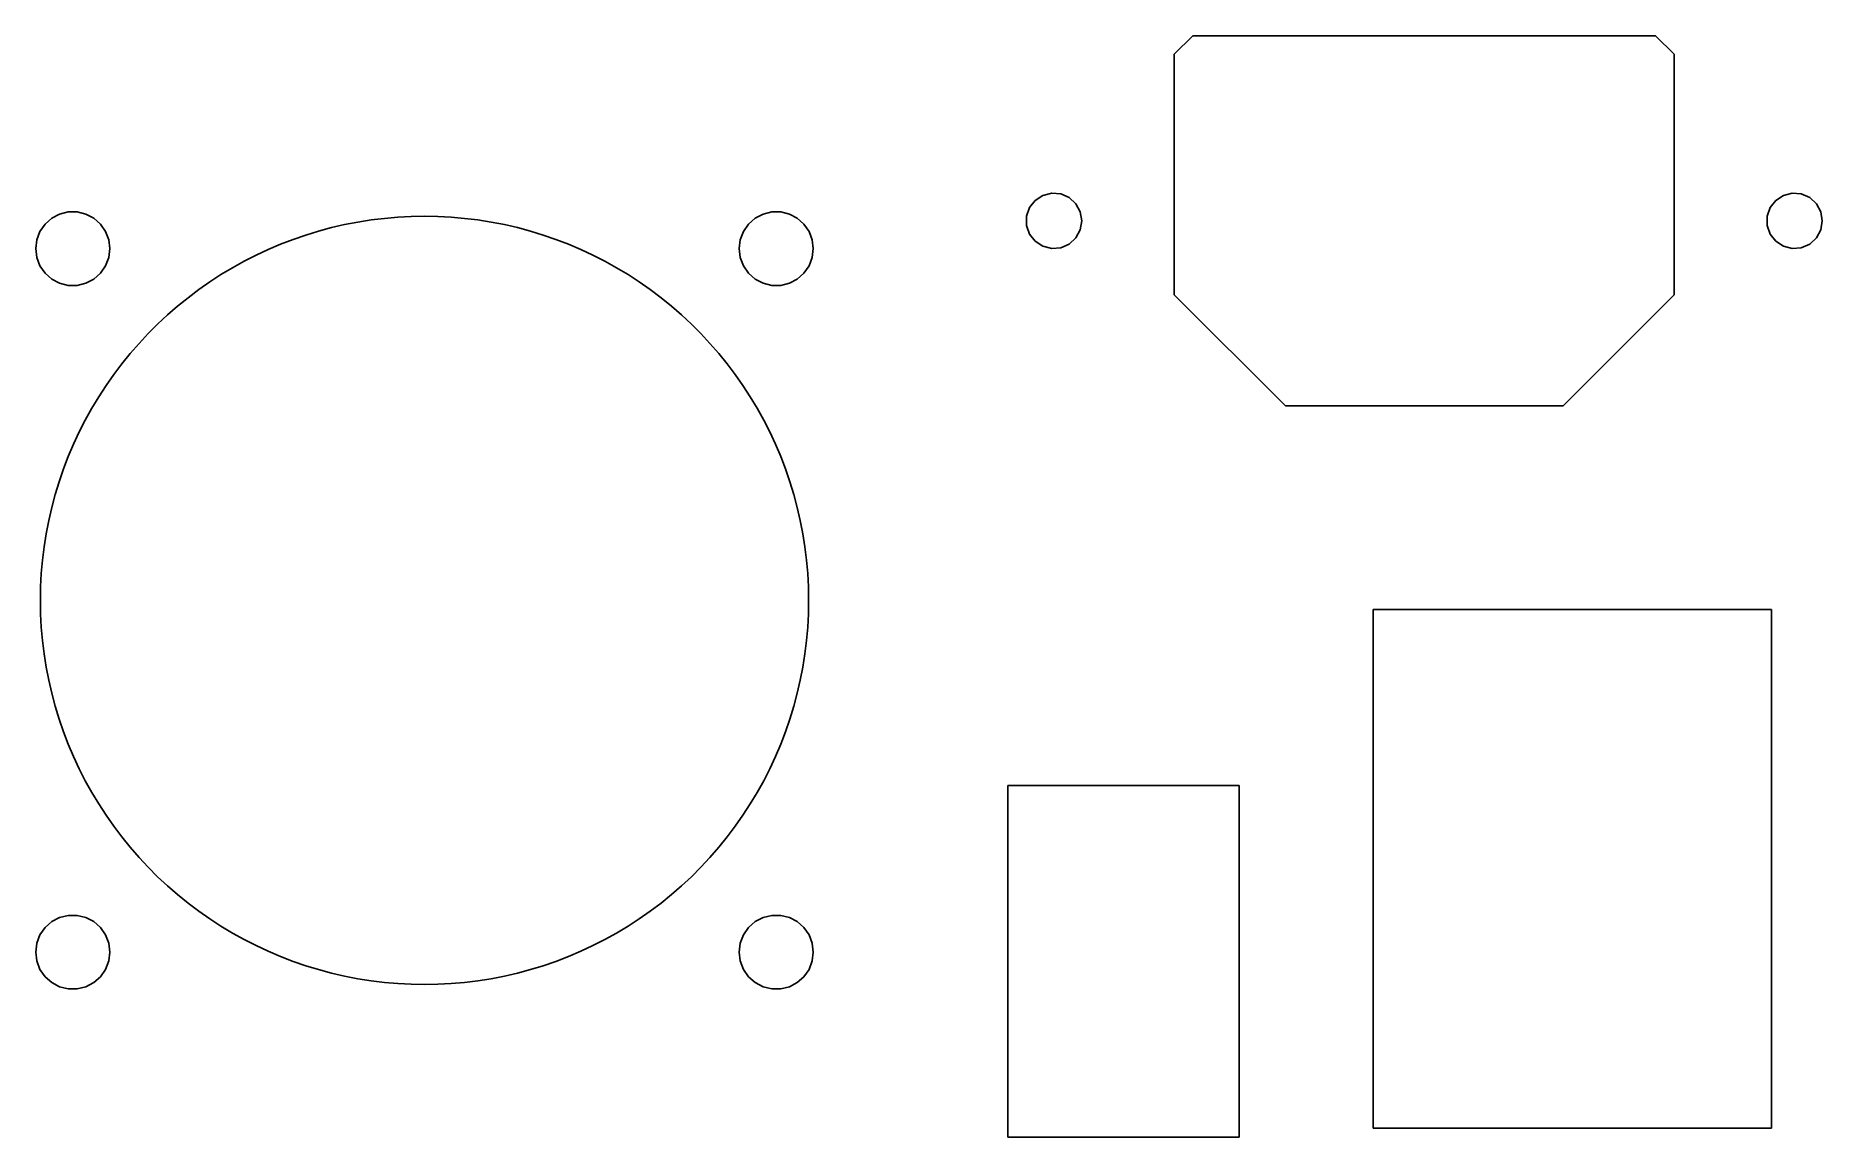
# Model space of a CAD drawing. Header units: metres. Extents: x 11 to 107.5, y 15 to 74.5.
import ezdxf

# ---------------------------------------------------------------- set-up
doc = ezdxf.new("R2010")
doc.units = ezdxf.units.M

msp = doc.modelspace()

# ---------------------------------------------------------------- linework, layer by layer
for p, q in [((73.5, 74.5), (72.5, 73.5)), ((98.5, 74.5), (73.5, 74.5)), ((99.5, 73.5), (98.5, 74.5)), ((72.5, 73.5), (72.5, 60.5)), ((99.5, 60.5), (99.5, 73.5)), ((65.3974, 65.8737), (64.9841, 65.6036)), ((65.8761, 65.9949), (65.3974, 65.8737)), ((66.3682, 65.9541), (65.8761, 65.9949)), ((66.8204, 65.7558), (66.3682, 65.9541)), ((67.1837, 65.4213), (66.8204, 65.7558)), ((105.397, 65.8737), (104.984, 65.6036)), ((105.876, 65.9949), (105.397, 65.8737)), ((106.368, 65.9541), (105.876, 65.9949)), ((106.82, 65.7558), (106.368, 65.9541)), ((107.184, 65.4213), (106.82, 65.7558)), ((12.2908, 64.87), (11.8639, 64.646)), ((12.7589, 64.9854), (12.2908, 64.87)), ((13.2411, 64.9854), (12.7589, 64.9854)), ((13.7092, 64.87), (13.2411, 64.9854)), ((14.1361, 64.646), (13.7092, 64.87)), ((30.5526, 64.6994), (29.831, 64.6363)), ((31.2758, 64.7374), (30.5526, 64.6994)), ((32, 64.75), (31.2758, 64.7374)), ((32.7242, 64.7374), (32, 64.75)), ((33.4474, 64.6994), (32.7242, 64.7374)), ((34.169, 64.6363), (33.4474, 64.6994)), ((50.2908, 64.87), (49.8639, 64.646)), ((50.7589, 64.9854), (50.2908, 64.87)), ((51.2411, 64.9854), (50.7589, 64.9854)), ((51.7092, 64.87), (51.2411, 64.9854)), ((52.1361, 64.646), (51.7092, 64.87)), ((64.6808, 65.2139), (64.5204, 64.7469)), ((64.5204, 64.7469), (64.5204, 64.2531)), ((64.9841, 65.6036), (64.6808, 65.2139)), ((67.4187, 64.987), (67.1837, 65.4213)), ((67.5, 64.5), (67.4187, 64.987)), ((104.681, 65.2139), (104.52, 64.7469)), ((104.52, 64.7469), (104.52, 64.2531)), ((104.984, 65.6036), (104.681, 65.2139)), ((107.419, 64.987), (107.184, 65.4213)), ((107.5, 64.5), (107.419, 64.987)), ((11.2291, 63.9294), (11.0581, 63.4786)), ((11.503, 64.3262), (11.2291, 63.9294)), ((11.8639, 64.646), (11.503, 64.3262)), ((14.497, 64.3262), (14.1361, 64.646)), ((14.7709, 63.9294), (14.497, 64.3262)), ((14.9419, 63.4786), (14.7709, 63.9294)), ((25.5879, 63.7344), (24.9031, 63.4986)), ((26.2805, 63.9462), (25.5879, 63.7344)), ((26.9801, 64.1336), (26.2805, 63.9462)), ((27.6858, 64.2966), (26.9801, 64.1336)), ((28.3968, 64.4348), (27.6858, 64.2966)), ((29.1122, 64.5481), (28.3968, 64.4348)), ((29.831, 64.6363), (29.1122, 64.5481)), ((34.8878, 64.5481), (34.169, 64.6363)), ((35.6032, 64.4348), (34.8878, 64.5481)), ((36.3142, 64.2966), (35.6032, 64.4348)), ((37.0199, 64.1336), (36.3142, 64.2966)), ((37.7195, 63.9462), (37.0199, 64.1336)), ((38.4121, 63.7344), (37.7195, 63.9462)), ((39.0969, 63.4986), (38.4121, 63.7344)), ((49.2291, 63.9294), (49.0581, 63.4786)), ((49.503, 64.3262), (49.2291, 63.9294)), ((49.8639, 64.646), (49.503, 64.3262)), ((52.497, 64.3262), (52.1361, 64.646)), ((52.7709, 63.9294), (52.497, 64.3262)), ((52.9419, 63.4786), (52.7709, 63.9294)), ((64.5204, 64.2531), (64.6808, 63.7861)), ((64.6808, 63.7861), (64.9841, 63.3964)), ((67.1837, 63.5787), (67.4187, 64.013)), ((67.4187, 64.013), (67.5, 64.5)), ((104.52, 64.2531), (104.681, 63.7861)), ((104.681, 63.7861), (104.984, 63.3964)), ((107.184, 63.5787), (107.419, 64.013)), ((107.419, 64.013), (107.5, 64.5)), ((11.0581, 63.4786), (11, 63)), ((11, 63), (11.0581, 62.5214)), ((15, 63), (14.9419, 63.4786)), ((14.9419, 62.5214), (15, 63)), ((23.5602, 62.9561), (22.9038, 62.65)), ((24.2269, 63.2391), (23.5602, 62.9561)), ((24.9031, 63.4986), (24.2269, 63.2391)), ((39.7731, 63.2391), (39.0969, 63.4986)), ((40.4398, 62.9561), (39.7731, 63.2391)), ((41.0962, 62.65), (40.4398, 62.9561)), ((49.0581, 63.4786), (49, 63)), ((49, 63), (49.0581, 62.5214)), ((53, 63), (52.9419, 63.4786)), ((52.9419, 62.5214), (53, 63)), ((64.9841, 63.3964), (65.3974, 63.1263)), ((65.3974, 63.1263), (65.8761, 63.0051)), ((65.8761, 63.0051), (66.3682, 63.0459)), ((66.3682, 63.0459), (66.8204, 63.2442)), ((66.8204, 63.2442), (67.1837, 63.5787)), ((104.984, 63.3964), (105.397, 63.1263)), ((105.397, 63.1263), (105.876, 63.0051)), ((105.876, 63.0051), (106.368, 63.0459)), ((106.368, 63.0459), (106.82, 63.2442)), ((106.82, 63.2442), (107.184, 63.5787)), ((11.0581, 62.5214), (11.2291, 62.0705)), ((11.2291, 62.0705), (11.503, 61.6738)), ((14.497, 61.6738), (14.7709, 62.0705)), ((14.7709, 62.0705), (14.9419, 62.5214)), ((21.625, 61.97), (21.0042, 61.597)), ((22.2585, 62.3212), (21.625, 61.97)), ((22.9038, 62.65), (22.2585, 62.3212)), ((41.7415, 62.3212), (41.0962, 62.65)), ((42.375, 61.97), (41.7415, 62.3212)), ((42.9958, 61.597), (42.375, 61.97)), ((49.0581, 62.5214), (49.2291, 62.0705)), ((49.2291, 62.0705), (49.503, 61.6738)), ((52.497, 61.6738), (52.7709, 62.0705)), ((52.7709, 62.0705), (52.9419, 62.5214)), ((11.503, 61.6738), (11.8639, 61.354)), ((11.8639, 61.354), (12.2908, 61.13)), ((12.2908, 61.13), (12.7589, 61.0146)), ((12.7589, 61.0146), (13.2411, 61.0146)), ((13.2411, 61.0146), (13.7092, 61.13)), ((13.7092, 61.13), (14.1361, 61.354)), ((14.1361, 61.354), (14.497, 61.6738)), ((20.3967, 61.2025), (19.8035, 60.7871)), ((21.0042, 61.597), (20.3967, 61.2025)), ((43.6032, 61.2025), (42.9958, 61.597)), ((44.1965, 60.7871), (43.6032, 61.2025)), ((49.503, 61.6738), (49.8639, 61.354)), ((49.8639, 61.354), (50.2908, 61.13)), ((50.2908, 61.13), (50.7589, 61.0146)), ((50.7589, 61.0146), (51.2411, 61.0146)), ((51.2411, 61.0146), (51.7092, 61.13)), ((51.7092, 61.13), (52.1361, 61.354)), ((52.1361, 61.354), (52.497, 61.6738)), ((18.6622, 59.8954), (18.1155, 59.4203)), ((19.225, 60.3512), (18.6622, 59.8954)), ((19.8035, 60.7871), (19.225, 60.3512)), ((44.775, 60.3512), (44.1965, 60.7871)), ((45.3378, 59.8954), (44.775, 60.3512)), ((45.8845, 59.4203), (45.3378, 59.8954)), ((72.5, 60.5), (78.5, 54.5)), ((93.5, 54.5), (99.5, 60.5)), ((17.5858, 58.9263), (17.0737, 58.4142)), ((18.1155, 59.4203), (17.5858, 58.9263)), ((46.4142, 58.9263), (45.8845, 59.4203)), ((46.9263, 58.4142), (46.4142, 58.9263)), ((17.0737, 58.4142), (16.5797, 57.8845)), ((47.4202, 57.8845), (46.9263, 58.4142)), ((16.1046, 57.3378), (15.6488, 56.775)), ((16.5797, 57.8845), (16.1046, 57.3378)), ((47.8954, 57.3378), (47.4202, 57.8845)), ((48.3512, 56.775), (47.8954, 57.3378)), ((15.2129, 56.1965), (14.7975, 55.6032)), ((15.6488, 56.775), (15.2129, 56.1965)), ((48.7871, 56.1965), (48.3512, 56.775)), ((49.2025, 55.6032), (48.7871, 56.1965)), ((14.7975, 55.6032), (14.403, 54.9958)), ((49.597, 54.9958), (49.2025, 55.6032)), ((14.03, 54.375), (13.6788, 53.7415)), ((14.403, 54.9958), (14.03, 54.375)), ((49.97, 54.375), (49.597, 54.9958)), ((50.3212, 53.7415), (49.97, 54.375)), ((78.5, 54.5), (93.5, 54.5)), ((13.35, 53.0962), (13.0439, 52.4398)), ((13.6788, 53.7415), (13.35, 53.0962)), ((50.65, 53.0962), (50.3212, 53.7415)), ((50.9561, 52.4398), (50.65, 53.0962)), ((13.0439, 52.4398), (12.7609, 51.7731)), ((51.2391, 51.7731), (50.9561, 52.4398)), ((12.7609, 51.7731), (12.5014, 51.0969)), ((51.4986, 51.0969), (51.2391, 51.7731)), ((12.2656, 50.4121), (12.0538, 49.7195)), ((12.5014, 51.0969), (12.2656, 50.4121)), ((51.7344, 50.4121), (51.4986, 51.0969)), ((51.9462, 49.7195), (51.7344, 50.4121)), ((12.0538, 49.7195), (11.8664, 49.0199)), ((52.1336, 49.0199), (51.9462, 49.7195)), ((11.7034, 48.3142), (11.5652, 47.6032)), ((11.8664, 49.0199), (11.7034, 48.3142)), ((52.2966, 48.3142), (52.1336, 49.0199)), ((52.4348, 47.6032), (52.2966, 48.3142)), ((11.5652, 47.6032), (11.4519, 46.8878)), ((52.548, 46.8878), (52.4348, 47.6032)), ((11.4519, 46.8878), (11.3637, 46.169)), ((52.6363, 46.169), (52.548, 46.8878)), ((11.3005, 45.4474), (11.2626, 44.7242)), ((11.3637, 46.169), (11.3005, 45.4474)), ((52.6994, 45.4474), (52.6363, 46.169)), ((52.7374, 44.7242), (52.6994, 45.4474)), ((11.2626, 44.7242), (11.25, 44)), ((52.75, 44), (52.7374, 44.7242)), ((11.25, 44), (11.2626, 43.2758)), ((52.7374, 43.2758), (52.75, 44)), ((104.75, 43.5), (83.25, 43.5)), ((83.25, 43.5), (83.25, 15.5)), ((104.75, 15.5), (104.75, 43.5)), ((11.2626, 43.2758), (11.3005, 42.5526)), ((11.3005, 42.5526), (11.3637, 41.831)), ((52.6363, 41.831), (52.6994, 42.5526)), ((52.6994, 42.5526), (52.7374, 43.2758)), ((11.3637, 41.831), (11.4519, 41.1122)), ((52.548, 41.1122), (52.6363, 41.831)), ((11.4519, 41.1122), (11.5652, 40.3968)), ((52.4348, 40.3968), (52.548, 41.1122)), ((11.5652, 40.3968), (11.7034, 39.6858)), ((11.7034, 39.6858), (11.8664, 38.9801)), ((52.1336, 38.9801), (52.2966, 39.6858)), ((52.2966, 39.6858), (52.4348, 40.3968)), ((11.8664, 38.9801), (12.0538, 38.2805)), ((51.9462, 38.2805), (52.1336, 38.9801)), ((12.0538, 38.2805), (12.2656, 37.5879)), ((51.7344, 37.5879), (51.9462, 38.2805)), ((12.2656, 37.5879), (12.5014, 36.9031)), ((12.5014, 36.9031), (12.7609, 36.2269)), ((51.2391, 36.2269), (51.4986, 36.9031)), ((51.4986, 36.9031), (51.7344, 37.5879)), ((12.7609, 36.2269), (13.0439, 35.5602)), ((50.9561, 35.5602), (51.2391, 36.2269)), ((13.0439, 35.5602), (13.35, 34.9038)), ((13.35, 34.9038), (13.6788, 34.2585)), ((50.3212, 34.2585), (50.65, 34.9038)), ((50.65, 34.9038), (50.9561, 35.5602)), ((13.6788, 34.2585), (14.03, 33.625)), ((49.97, 33.625), (50.3212, 34.2585)), ((76, 34), (63.5, 34)), ((63.5, 34), (63.5, 15)), ((76, 15), (76, 34)), ((14.03, 33.625), (14.403, 33.0042)), ((14.403, 33.0042), (14.7975, 32.3967)), ((49.2025, 32.3967), (49.597, 33.0042)), ((49.597, 33.0042), (49.97, 33.625)), ((14.7975, 32.3967), (15.2129, 31.8035)), ((48.7871, 31.8035), (49.2025, 32.3967)), ((15.2129, 31.8035), (15.6488, 31.225)), ((15.6488, 31.225), (16.1046, 30.6622)), ((47.8954, 30.6622), (48.3512, 31.225)), ((48.3512, 31.225), (48.7871, 31.8035)), ((16.1046, 30.6622), (16.5797, 30.1155)), ((16.5797, 30.1155), (17.0737, 29.5858)), ((46.9263, 29.5858), (47.4202, 30.1155)), ((47.4202, 30.1155), (47.8954, 30.6622)), ((17.0737, 29.5858), (17.5858, 29.0737)), ((17.5858, 29.0737), (18.1155, 28.5797)), ((45.8845, 28.5797), (46.4142, 29.0737)), ((46.4142, 29.0737), (46.9263, 29.5858)), ((18.1155, 28.5797), (18.6622, 28.1046)), ((18.6622, 28.1046), (19.225, 27.6488)), ((44.775, 27.6488), (45.3378, 28.1046)), ((45.3378, 28.1046), (45.8845, 28.5797)), ((19.225, 27.6488), (19.8035, 27.2129)), ((19.8035, 27.2129), (20.3967, 26.7975)), ((43.6032, 26.7975), (44.1965, 27.2129)), ((44.1965, 27.2129), (44.775, 27.6488)), ((11.503, 26.3262), (11.2291, 25.9294)), ((11.8639, 26.646), (11.503, 26.3262)), ((12.2908, 26.87), (11.8639, 26.646)), ((12.7589, 26.9854), (12.2908, 26.87)), ((13.2411, 26.9854), (12.7589, 26.9854)), ((13.7092, 26.87), (13.2411, 26.9854)), ((14.1361, 26.646), (13.7092, 26.87)), ((14.497, 26.3262), (14.1361, 26.646)), ((14.7709, 25.9294), (14.497, 26.3262)), ((20.3967, 26.7975), (21.0042, 26.403)), ((21.0042, 26.403), (21.625, 26.03)), ((42.375, 26.03), (42.9958, 26.403)), ((42.9958, 26.403), (43.6032, 26.7975)), ((49.503, 26.3262), (49.2291, 25.9294)), ((49.8639, 26.646), (49.503, 26.3262)), ((50.2908, 26.87), (49.8639, 26.646)), ((50.7589, 26.9854), (50.2908, 26.87)), ((51.2411, 26.9854), (50.7589, 26.9854)), ((51.7092, 26.87), (51.2411, 26.9854)), ((52.1361, 26.646), (51.7092, 26.87)), ((52.497, 26.3262), (52.1361, 26.646)), ((52.7709, 25.9294), (52.497, 26.3262)), ((11.0581, 25.4786), (11, 25)), ((11.2291, 25.9294), (11.0581, 25.4786)), ((14.9419, 25.4786), (14.7709, 25.9294)), ((15, 25), (14.9419, 25.4786)), ((21.625, 26.03), (22.2585, 25.6788)), ((22.2585, 25.6788), (22.9038, 25.35)), ((22.9038, 25.35), (23.5602, 25.0439)), ((40.4398, 25.0439), (41.0962, 25.35)), ((41.0962, 25.35), (41.7415, 25.6788)), ((41.7415, 25.6788), (42.375, 26.03)), ((49.0581, 25.4786), (49, 25)), ((49.2291, 25.9294), (49.0581, 25.4786)), ((52.9419, 25.4786), (52.7709, 25.9294)), ((53, 25), (52.9419, 25.4786)), ((11, 25), (11.0581, 24.5214)), ((11.0581, 24.5214), (11.2291, 24.0705)), ((14.7709, 24.0705), (14.9419, 24.5214)), ((14.9419, 24.5214), (15, 25)), ((23.5602, 25.0439), (24.2269, 24.7609)), ((24.2269, 24.7609), (24.9031, 24.5014)), ((24.9031, 24.5014), (25.5879, 24.2656)), ((25.5879, 24.2656), (26.2805, 24.0538)), ((37.7195, 24.0538), (38.4121, 24.2656)), ((38.4121, 24.2656), (39.0969, 24.5014)), ((39.0969, 24.5014), (39.7731, 24.7609)), ((39.7731, 24.7609), (40.4398, 25.0439)), ((49, 25), (49.0581, 24.5214)), ((49.0581, 24.5214), (49.2291, 24.0705)), ((52.7709, 24.0705), (52.9419, 24.5214)), ((52.9419, 24.5214), (53, 25)), ((11.2291, 24.0705), (11.503, 23.6738)), ((11.503, 23.6738), (11.8639, 23.354)), ((11.8639, 23.354), (12.2908, 23.13)), ((13.7092, 23.13), (14.1361, 23.354)), ((14.1361, 23.354), (14.497, 23.6738)), ((14.497, 23.6738), (14.7709, 24.0705)), ((26.2805, 24.0538), (26.9801, 23.8664)), ((26.9801, 23.8664), (27.6858, 23.7034)), ((27.6858, 23.7034), (28.3968, 23.5652)), ((28.3968, 23.5652), (29.1122, 23.4519)), ((29.1122, 23.4519), (29.831, 23.3637)), ((29.831, 23.3637), (30.5526, 23.3005)), ((30.5526, 23.3005), (31.2758, 23.2626)), ((31.2758, 23.2626), (32, 23.25)), ((32, 23.25), (32.7242, 23.2626)), ((32.7242, 23.2626), (33.4474, 23.3005)), ((33.4474, 23.3005), (34.169, 23.3637)), ((34.169, 23.3637), (34.8878, 23.4519)), ((34.8878, 23.4519), (35.6032, 23.5652)), ((35.6032, 23.5652), (36.3142, 23.7034)), ((36.3142, 23.7034), (37.0199, 23.8664)), ((37.0199, 23.8664), (37.7195, 24.0538)), ((49.2291, 24.0705), (49.503, 23.6738)), ((49.503, 23.6738), (49.8639, 23.354)), ((49.8639, 23.354), (50.2908, 23.13)), ((51.7092, 23.13), (52.1361, 23.354)), ((52.1361, 23.354), (52.497, 23.6738)), ((52.497, 23.6738), (52.7709, 24.0705)), ((12.2908, 23.13), (12.7589, 23.0146)), ((12.7589, 23.0146), (13.2411, 23.0146)), ((13.2411, 23.0146), (13.7092, 23.13)), ((50.2908, 23.13), (50.7589, 23.0146)), ((50.7589, 23.0146), (51.2411, 23.0146)), ((51.2411, 23.0146), (51.7092, 23.13)), ((83.25, 15.5), (104.75, 15.5)), ((63.5, 15), (76, 15))]:
    msp.add_line(p, q)

doc.saveas('drawing.dxf')
